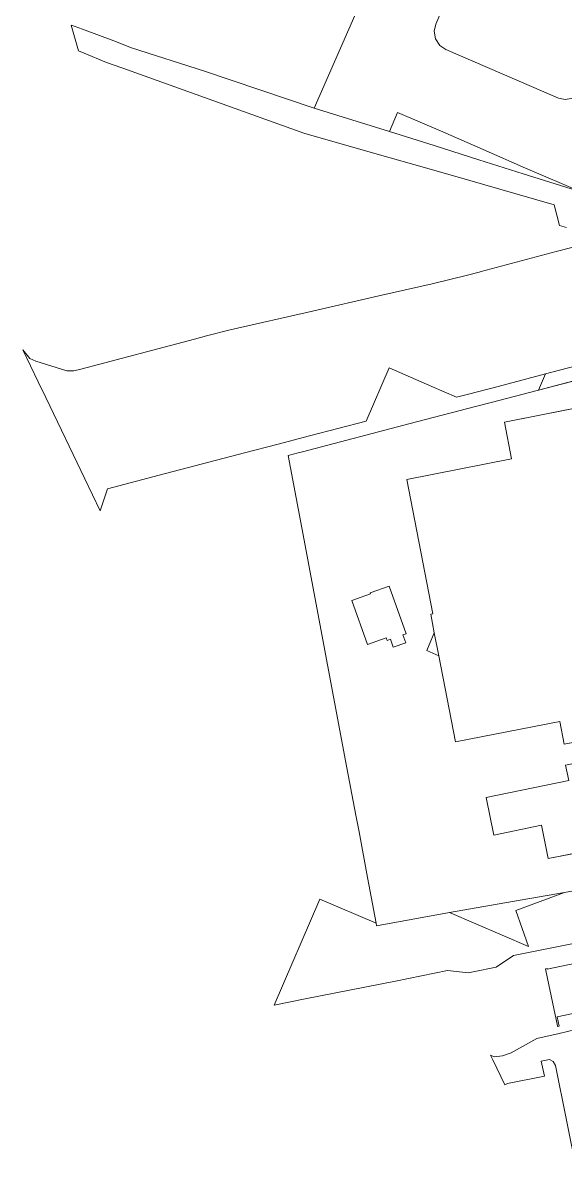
# Model space of a CAD drawing. Header units: metres. Extents: x -741772 to -729469, y -1051765 to -1042288.
# Drawn here: x -741772.4 to -741632.2, y -1051425.6 to -1051129.8 of the extents above; entities that cross this region are included whole.
import ezdxf

# ---------------------------------------------------------------- set-up
doc = ezdxf.new("R2010")
doc.units = ezdxf.units.M
doc.header["$LTSCALE"] = 4
doc.header["$MEASUREMENT"] = 0
doc.layers.add('ABMV_sachty', color=6, linetype='Continuous')
doc.layers.add('Katastr_1', color=7, linetype='Continuous', lineweight=13, true_color=0xafbfcf)

# ---------------------------------------------------------------- blocks, each defined once
blk = doc.blocks.new('katastr nemovistosti')
at = {"layer": 'Katastr_1'}
for p, q in [((-351.97, 271.33), (-353.81, 277.97)), ((-353.81, 277.97), (-352.79, 277.6)), ((-352.79, 277.6), (-350.88, 276.89)), ((-350.88, 276.89), (-342.81, 273.9)), ((-342.81, 273.9), (-338.25, 272.1)), ((-338.25, 272.1), (-319.37, 266.05)), ((-350.48, 270.72), (-351.97, 271.33)), ((-344.74, 268.35), (-350.48, 270.72)), ((-340.51, 266.83), (-344.74, 268.35)), ((-293.7, 250.07), (-340.51, 266.83)), ((-319.37, 266.05), (-290.99, 256.55)), ((-290.99, 256.55), (-271.59, 250.45)), ((-274.15, 244.48), (-293.7, 250.07)), ((-271.59, 250.45), (-260.04, 246.82)), ((-260.04, 246.82), (-248.49, 243.19)), ((-262.48, 241.14), (-274.15, 244.48)), ((-248.49, 243.19), (-237, 239.57)), ((-250.81, 237.8), (-262.48, 241.14)), ((-237, 239.57), (-221.8, 234.79)), ((-239.19, 234.47), (-250.81, 237.8)), ((-229.02, 231.56), (-239.19, 234.47)), ((-227.58, 226.18), (-229.02, 231.56)), ((-225.76, 225.63), (-227.58, 226.18)), ((-228.44, 219.43), (-216.02, 222.71)), ((-247.82, 214.3), (-228.44, 219.43)), ((-260.56, 211.1), (-251.39, 213.36)), ((-251.39, 213.36), (-248.41, 214.15)), ((-248.41, 214.15), (-247.82, 214.3)), ((-274.31, 207.96), (-260.56, 211.1)), ((-291.49, 204.04), (-274.31, 207.96)), ((-312.78, 199.19), (-291.49, 204.04)), ((-318.88, 197.64), (-312.78, 199.19)), ((-351.39, 189.07), (-321.96, 196.83)), ((-321.96, 196.83), (-318.88, 197.64)), ((-362.37, 185.78), (-366.33, 194.01)), ((-366.33, 194.01), (-364.56, 191.83)), ((-231.24, 187.81), (-206.69, 194.28)), ((-206.69, 194.28), (-231.24, 187.81)), ((-364.56, 191.83), (-362.95, 191.08)), ((-362.95, 191.08), (-354.94, 188.66)), ((-271.67, 189.37), (-277.57, 175.65)), ((-260.64, 184.57), (-271.67, 189.37)), ((-201.22, 191.92), (-233.03, 183.66)), ((-354.94, 188.66), (-353.15, 188.61)), ((-353.15, 188.61), (-351.39, 189.07)), ((-231.24, 187.81), (-243.5, 184.59)), ((-233.03, 183.66), (-231.24, 187.81)), ((-360.42, 181.72), (-362.37, 185.78)), ((-254.21, 181.77), (-260.64, 184.57)), ((-243.5, 184.59), (-251.1, 182.59)), ((-350.32, 160.73), (-360.42, 181.72)), ((-251.1, 182.59), (-254.21, 181.77)), ((-241.87, 175.37), (-217.86, 180.1)), ((-277.57, 175.65), (-292.28, 171.79)), ((-239.99, 165.83), (-241.87, 175.37)), ((-292.28, 171.79), (-300.36, 169.67)), ((-300.36, 169.67), (-309.07, 167.39)), ((-309.07, 167.39), (-331.12, 161.63)), ((-267.1, 160.49), (-239.99, 165.83)), ((-346.32, 152.42), (-350.32, 160.73)), ((-331.12, 161.63), (-344.46, 158.14)), ((-260.32, 125.83), (-267.1, 160.49)), ((-344.46, 158.14), (-346.32, 152.42)), ((-260.91, 125.71), (-260.32, 125.83)), ((-259.97, 120.89), (-260.91, 125.71)), ((-258.81, 114.98), (-259.97, 120.89)), ((-254.46, 92.72), (-258.81, 114.98)), ((-227.56, 98.01), (-254.46, 92.72)), ((-226.41, 92.1), (-227.56, 98.01)), ((-201.04, 97.01), (-226.41, 92.1)), ((-246.57, 78.33), (-225.22, 82.7)), ((-244.58, 68.63), (-246.57, 78.33)), ((-232.24, 71.16), (-244.58, 68.63)), ((-230.54, 62.54), (-232.24, 71.16)), ((-209.44, 66.7), (-230.54, 62.54)), ((-226.28, 53.79), (-185.64, 61.19)), ((-238.93, 49.12), (-226.28, 53.79)), ((-301.33, 24.66), (-289.57, 52.04)), ((-289.57, 52.04), (-275, 45.82)), ((-274.88, 45.18), (-256.02, 48.58)), ((-256.02, 48.58), (-235.61, 39.85)), ((-235.61, 39.85), (-238.93, 49.12)), ((-275, 45.82), (-274.88, 45.18)), ((-232.21, 38.94), (-239.48, 37.47)), ((-224.45, 40.51), (-232.21, 38.94)), ((-239.48, 37.47), (-243.95, 34.5)), ((-230.77, 33.97), (-223.39, 35.51)), ((-256.54, 33.62), (-270.04, 30.84)), ((-251.17, 33.02), (-256.54, 33.62)), ((-249.9, 33.26), (-251.17, 33.02)), ((-243.95, 34.5), (-249.9, 33.26)), ((-231.19, 34.03), (-230.8, 34.11)), ((-230.69, 31.59), (-231.19, 34.03)), ((-230.8, 34.11), (-230.77, 33.97)), ((-270.04, 30.84), (-293.37, 26.29)), ((-228.14, 19.29), (-230.69, 31.59)), ((-293.37, 26.29), (-301.33, 24.66)), ((-220.8, 23.21), (-228.23, 21.67)), ((-228.23, 21.67), (-227.72, 19.23)), ((-228.11, 19.15), (-228.14, 19.29)), ((-227.72, 19.23), (-228.11, 19.15))]:
    blk.add_line(p, q, dxfattribs=at)
for points in [[(-187.16, 290.64), (-193.07, 276.86), (-199, 263.05), (-202.94, 253.87), (-206.88, 244.68), (-207.25, 242.33), (-206.14, 239.52), (-204.24, 238.08), (-186.64, 230.47), (-196.75, 227.8), (-221.8, 234.79), (-236.38, 241.02), (-247.35, 245.84), (-258.41, 250.62), (-269.47, 255.4), (-271.59, 250.45), (-290.99, 256.55), (-269.99, 304.5)], [(-185.64, 61.19), (-226.28, 53.79), (-239.78, 51.5), (-256.02, 48.58), (-274.88, 45.18), (-275, 45.82), (-277.22, 57.64), (-279.44, 69.46), (-280.24, 73.73), (-282.89, 87.81), (-293.6, 144.82), (-297.72, 166.75), (-295.17, 167.42), (-294.03, 167.71), (-279.32, 171.56), (-264.59, 175.41), (-248.97, 179.49), (-245.28, 180.46), (-233.03, 183.66), (-201.22, 191.92)], [(-217.86, 180.1), (-241.87, 175.37), (-239.99, 165.83), (-267.1, 160.49), (-260.32, 125.83), (-260.91, 125.71), (-259.97, 120.89), (-261.93, 116.32), (-258.81, 114.98), (-254.46, 92.72), (-227.56, 98.01), (-226.41, 92.1), (-201.04, 97.01)], [(-220.1, -33.36), (-228.63, 9.09), (-229.24, 10.1), (-230.2, 10.62), (-232.37, 10.18), (-231.49, 6.31), (-241.09, 4.38), (-241.76, 4.03), (-244.81, 10.51), (-245.41, 11.77), (-244.51, 11.34), (-242.35, 11.61), (-240.1, 12.37), (-233.49, 16.02), (-227.71, 17.33), (-221.23, 18.86)]]:
    blk.add_lwpolyline(points, dxfattribs=at)
for points in [[(-227.91, 259.13), (-226.12, 258.73), (-224.12, 259.07), (-222.38, 260.21), (-221.35, 261.73), (-204.3, 301.2), (-203.9, 303), (-204.26, 305.06), (-205.38, 306.74), (-206.91, 307.77), (-236.09, 320.28), (-238.18, 320.68), (-239.98, 320.3), (-241.65, 319.18), (-242.67, 317.65), (-259.59, 278.22), (-260, 276.43), (-259.66, 274.43), (-258.51, 272.68), (-256.98, 271.65)], [(-267.29, 120.64), (-271.64, 132.94), (-276.53, 131.21), (-276.45, 130.99), (-281.3, 129.28), (-277.26, 117.85), (-272.41, 119.57), (-272.18, 118.91), (-271.31, 119.22), (-270.58, 117.18), (-267.36, 118.32), (-268.08, 120.36)], [(-246.57, 78.33), (-244.58, 68.63), (-232.24, 71.16), (-230.54, 62.54), (-209.44, 66.7), (-212.05, 78.84), (-213.3, 78.63), (-214.49, 84.9), (-216.9, 84.41), (-217.72, 88.43), (-226.04, 86.73), (-225.22, 82.7)]]:
    blk.add_lwpolyline(points, close=True, dxfattribs=at)

msp = doc.modelspace()

# ---------------------------------------------------------------- block references
at = {"layer": 'ABMV_sachty', "lineweight": 50}
msp.add_blockref('katastr nemovistosti', (-741406.02, -1051408.39), dxfattribs=at)

doc.saveas('drawing.dxf')
